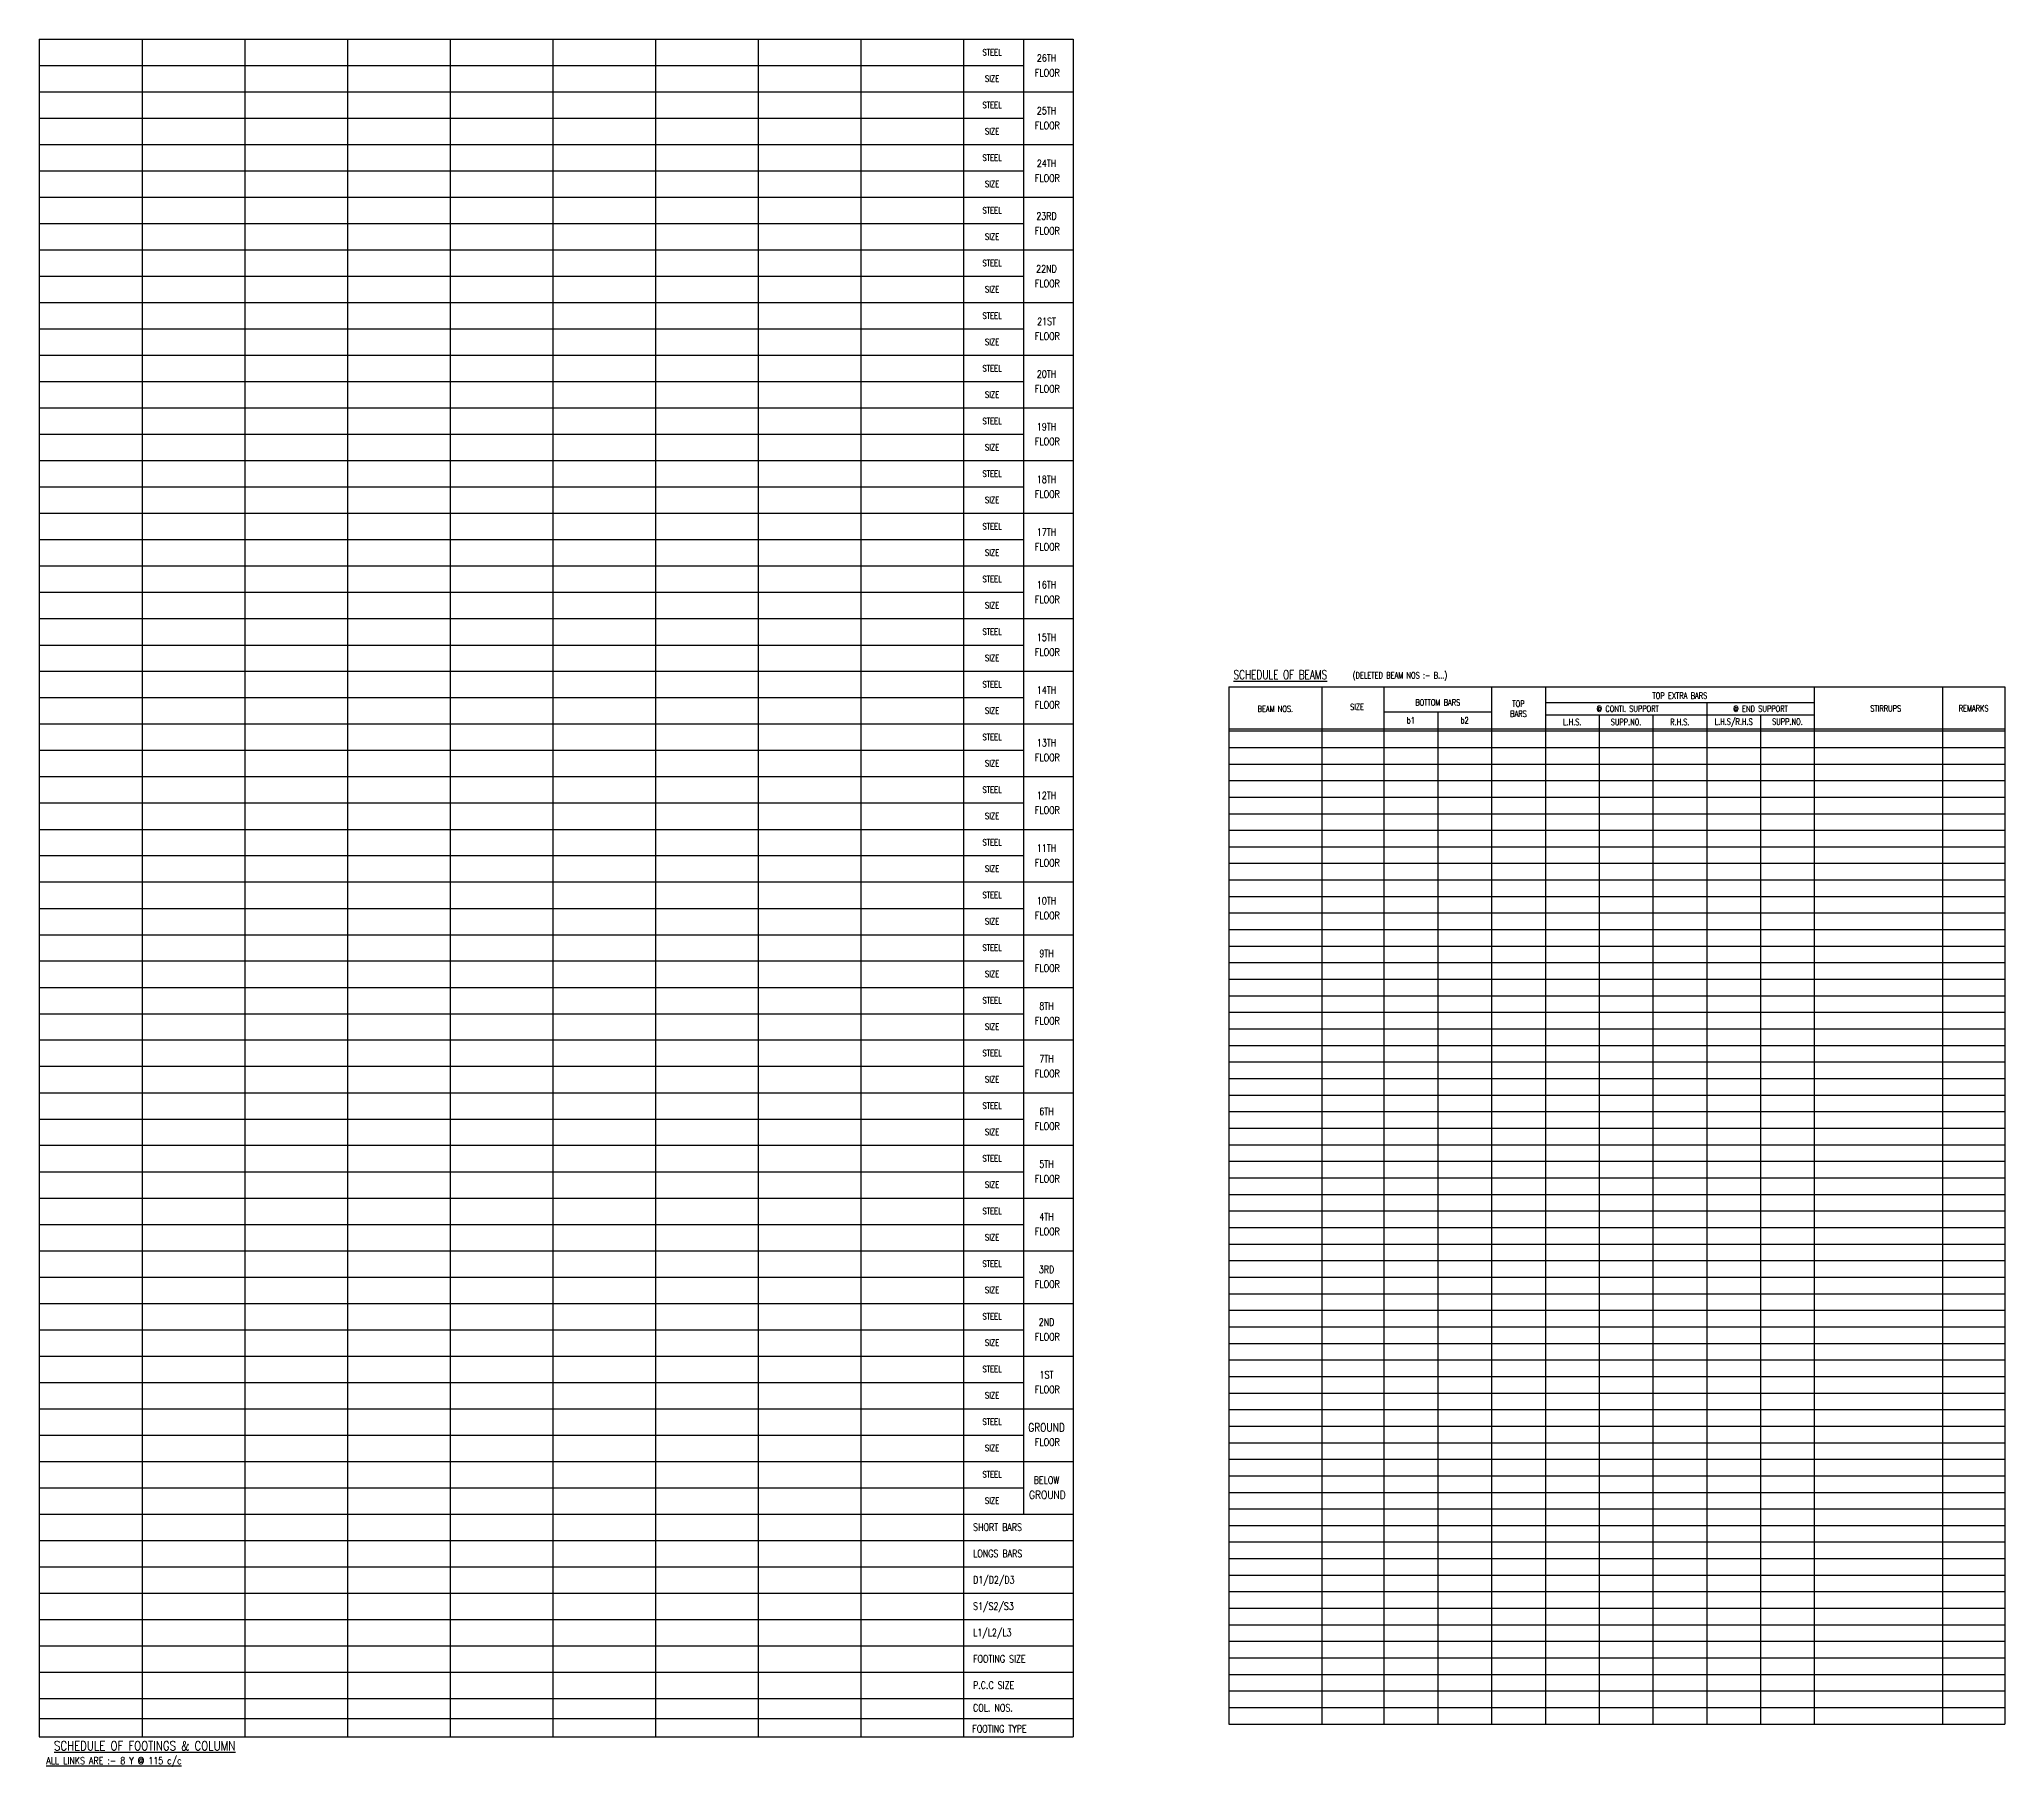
# Model space of a CAD drawing. Header units: inches. Extents: x 33061 to 258472, y -112665 to 58496.
# Drawn here: x 87510 to 182496, y -112665 to -29181 of the extents above; entities that cross this region are included whole.
import ezdxf
from ezdxf.enums import TextEntityAlignment as Align

# ---------------------------------------------------------------- set-up
doc = ezdxf.new("R2010")
doc.units = ezdxf.units.IN
doc.header["$MEASUREMENT"] = 0
for name, color, linetype in [('FRAME TABLE', 5, 'Continuous'), ('S-TITIL', 6, 'Continuous'), ('S-TITLE', 6, 'Continuous'), ('SCH-LINE', 7, 'Continuous'), ('SCHEDULE LINE', 7, 'Continuous'), ('TEXT SCHEDULE', 2, 'Continuous')]:
    doc.layers.add(name, color=color, linetype=linetype)
doc.layers.add('S-TEXT', color=2, linetype='Continuous', lineweight=25)
doc.styles.add('ROMANS', font='simplex.shx', dxfattribs={"width": 0.7})

msp = doc.modelspace()

# ---------------------------------------------------------------- linework, layer by layer
at = {"layer": 'FRAME TABLE', "color": 7}
for p, q in [((87510, -29181), (87510, -111219)), ((87510, -29181), (137477, -29181)), ((92473, -29181), (92473, -111219)), ((97437, -29181), (97437, -111219)), ((102401, -29181), (102401, -111219)), ((107364, -29181), (107364, -111219)), ((112328, -29181), (112328, -111219)), ((117292, -29181), (117292, -111219)), ((122255, -29181), (122255, -111219)), ((127219, -29181), (127219, -111219)), ((132182, -29181), (132182, -111219)), ((135079, -29181), (135079, -100454)), ((137477, -29181), (137477, -111219)), ((87510, -31726), (137477, -31726)), ((87510, -34272), (137477, -34272)), ((87510, -36817), (137477, -36817)), ((87510, -39363), (137477, -39363)), ((87510, -41908), (137477, -41908)), ((87510, -44454), (137477, -44454)), ((87510, -46999), (137477, -46999)), ((87510, -49544), (137477, -49544)), ((87510, -52090), (137477, -52090)), ((87510, -54635), (137477, -54635)), ((87510, -57181), (137477, -57181)), ((87510, -59726), (137477, -59726)), ((87510, -62272), (137477, -62272)), ((87510, -64817), (137477, -64817)), ((87510, -67363), (137477, -67363)), ((87510, -69908), (137477, -69908)), ((87510, -72454), (137477, -72454)), ((87510, -74999), (137477, -74999)), ((87510, -77544), (137477, -77544)), ((87510, -80090), (137477, -80090)), ((87510, -82635), (137477, -82635)), ((87510, -85181), (137477, -85181)), ((87510, -87726), (137477, -87726)), ((87510, -90272), (137477, -90272)), ((87510, -92817), (137477, -92817)), ((87510, -95363), (137477, -95363)), ((87510, -97908), (137477, -97908)), ((87510, -97908), (135079, -97908)), ((87510, -100454), (137477, -100454)), ((87510, -100454), (137477, -100454)), ((87510, -109363), (137477, -109363)), ((87510, -110336), (137477, -110336)), ((87510, -111219), (137477, -111219))]:
    msp.add_line(p, q, dxfattribs=at)
at = {"layer": 'FRAME TABLE'}
for p, q in [((87510, -30454), (135079, -30454)), ((87510, -32999), (135079, -32999)), ((87510, -35544), (135079, -35544)), ((87510, -38090), (135079, -38090)), ((87510, -40635), (135079, -40635)), ((87510, -43181), (135079, -43181)), ((87510, -45726), (135079, -45726)), ((87510, -48272), (135079, -48272)), ((87510, -50817), (135079, -50817)), ((87510, -53363), (135079, -53363)), ((87510, -55908), (135079, -55908)), ((87510, -58454), (135079, -58454)), ((87510, -60999), (135079, -60999)), ((87510, -63544), (135079, -63544)), ((87510, -66090), (135079, -66090)), ((87510, -68635), (135079, -68635)), ((87510, -71181), (135079, -71181)), ((87510, -73726), (135079, -73726)), ((87510, -76272), (135079, -76272)), ((87510, -78817), (135079, -78817)), ((87510, -81363), (135079, -81363)), ((87510, -83908), (135079, -83908)), ((87510, -86454), (135079, -86454)), ((87510, -88999), (135079, -88999)), ((87510, -91544), (135079, -91544)), ((87510, -94090), (135079, -94090)), ((87510, -96635), (135079, -96635)), ((87510, -99181), (135079, -99181)), ((87510, -101726), (137477, -101726)), ((87510, -102999), (137477, -102999)), ((87510, -104272), (137477, -104272)), ((87510, -105544), (137477, -105544)), ((87510, -106817), (137477, -106817)), ((87510, -108090), (137477, -108090))]:
    msp.add_line(p, q, dxfattribs=at)
at = {"layer": 'SCH-LINE'}
for p, q in [((144996, -60473), (144996, -110606)), ((144996, -60473), (182496, -60473)), ((149496, -60473), (149496, -110606)), ((152496, -60473), (152496, -110606)), ((157696, -60473), (157696, -110606)), ((160296, -60473), (160296, -110606)), ((173296, -60473), (173296, -110606)), ((179496, -60473), (179496, -110606)), ((182496, -60473), (182496, -110606)), ((152496, -61679), (157696, -61679)), ((155096, -61679), (155096, -110606)), ((160296, -61228), (173296, -61228)), ((168096, -61228), (168096, -110606)), ((144996, -62508), (182496, -62508)), ((144996, -62606), (182496, -62606)), ((160296, -61833), (173296, -61833)), ((162896, -61833), (162896, -110606)), ((165496, -61833), (165496, -110606)), ((170696, -61833), (170696, -110606)), ((144996, -110606), (182496, -110606))]:
    msp.add_line(p, q, dxfattribs=at)
at = {"layer": 'SCHEDULE LINE', "color": 5}
for p, q in [((144996, -63406), (182496, -63406)), ((144996, -64206), (182496, -64206)), ((144996, -65006), (182496, -65006)), ((144996, -65806), (182496, -65806)), ((144996, -66606), (182496, -66606)), ((144996, -67406), (182496, -67406)), ((144996, -68206), (182496, -68206)), ((144996, -69006), (182496, -69006)), ((144996, -69806), (182496, -69806)), ((144996, -70606), (182496, -70606)), ((144996, -71406), (182496, -71406)), ((144996, -72206), (182496, -72206)), ((144996, -73006), (182496, -73006)), ((144996, -73806), (182496, -73806)), ((144996, -74606), (182496, -74606)), ((144996, -75406), (182496, -75406)), ((144996, -76206), (182496, -76206)), ((144996, -77006), (182496, -77006)), ((144996, -77806), (182496, -77806)), ((144996, -78606), (182496, -78606)), ((144996, -79406), (182496, -79406)), ((144996, -80206), (182496, -80206)), ((144996, -81006), (182496, -81006)), ((144996, -81806), (182496, -81806)), ((144996, -81806), (182496, -81806)), ((144996, -82606), (182496, -82606)), ((144996, -83406), (182496, -83406)), ((144996, -84206), (182496, -84206)), ((144996, -84206), (182496, -84206)), ((144996, -85006), (182496, -85006)), ((144996, -85806), (182496, -85806)), ((144996, -86606), (182496, -86606)), ((144996, -87406), (182496, -87406)), ((144996, -88206), (182496, -88206)), ((144996, -89006), (182496, -89006)), ((144996, -89806), (182496, -89806)), ((144996, -90606), (182496, -90606)), ((144996, -91406), (182496, -91406)), ((144996, -91406), (182496, -91406)), ((144996, -92206), (182496, -92206)), ((144996, -93006), (182496, -93006)), ((144996, -93806), (182496, -93806)), ((144996, -94606), (182496, -94606)), ((144996, -95406), (182496, -95406)), ((144996, -96206), (182496, -96206)), ((144996, -97006), (182496, -97006)), ((144996, -97806), (182496, -97806)), ((144996, -98606), (182496, -98606)), ((144996, -98606), (182496, -98606)), ((144996, -99406), (182496, -99406)), ((144996, -100206), (182496, -100206)), ((144996, -101006), (182496, -101006)), ((144996, -101806), (182496, -101806)), ((144996, -102606), (182496, -102606)), ((144996, -103406), (182496, -103406)), ((144996, -104206), (182496, -104206)), ((144996, -105006), (182496, -105006)), ((144996, -105806), (182496, -105806)), ((144996, -106606), (182496, -106606)), ((144996, -107406), (182496, -107406)), ((144996, -108206), (182496, -108206)), ((144996, -109006), (182496, -109006)), ((144996, -109806), (182496, -109806))]:
    msp.add_line(p, q, dxfattribs=at)

# ---------------------------------------------------------------- texts
at = {"layer": 'S-TEXT', "style": 'ROMANS'}
for s, height, width, p in [('26TH', 350, 0.8, (136189, -30086)), ('FLOOR', 350, 0.8, (136230, -30799)), ('FLOOR', 350, 0.8, (136230, -33345)), ('25TH', 350, 0.8, (136189, -32632)), ('24TH', 350, 0.8, (136189, -35177)), ('FLOOR', 350, 0.8, (136230, -35890)), ('23RD', 350, 0.8, (136189, -37723)), ('FLOOR', 350, 0.8, (136230, -38436)), ('FLOOR', 350, 0.8, (136230, -40981)), ('22ND', 350, 0.8, (136189, -40268)), ('21ST', 350, 0.8, (136189, -42814)), ('FLOOR', 350, 0.8, (136230, -43527)), ('20TH', 350, 0.8, (136189, -45359)), ('FLOOR', 350, 0.8, (136230, -46072)), ('FLOOR', 350, 0.8, (136230, -48617)), ('19TH', 350, 0.8, (136189, -47905)), ('18TH', 350, 0.8, (136189, -50450)), ('FLOOR', 350, 0.8, (136230, -51163)), ('17TH', 350, 0.8, (136189, -52995)), ('FLOOR', 350, 0.8, (136230, -53708)), ('16TH', 350, 0.8, (136189, -55541)), ('FLOOR', 350, 0.8, (136230, -56254)), ('15TH', 350, 0.8, (136189, -58086)), ('FLOOR', 350, 0.8, (136230, -58799)), ('14TH', 350, 0.8, (136189, -60632)), ('TOP EXTRA BARS', 300, 0.7, (166796, -60900, 1)), ('FLOOR', 350, 0.8, (136230, -61345)), (' @ CONTI. SUPPORT', 300, 0.7, (164196, -61536, 1)), ('@ END SUPPORT', 300, 0.7, (170696, -61536, 1)), ('L.H.S.', 300, 0.7, (161596, -62176, 1)), ('SUPP.NO.', 300, 0.7, (164196, -62176, 1)), ('R.H.S.', 300, 0.7, (166796, -62176, 1)), ('L.H.S/R.H.S', 300, 0.7, (169396, -62176, 1)), ('SUPP.NO.', 300, 0.7, (171996, -62159, 1)), ('13TH', 350, 0.8, (136189, -63177)), ('FLOOR', 350, 0.8, (136230, -63890)), ('FLOOR', 350, 0.8, (136230, -66436)), ('12TH', 350, 0.8, (136189, -65723)), ('11TH', 350, 0.8, (136189, -68268)), ('FLOOR', 350, 0.8, (136230, -68981)), ('10TH', 350, 0.8, (136189, -70814)), ('FLOOR', 350, 0.8, (136230, -71527)), ('FLOOR', 350, 0.8, (136230, -74072)), ('9TH', 350, 0.8, (136189, -73359)), ('8TH', 350, 0.8, (136189, -75905)), ('FLOOR', 350, 0.8, (136230, -76617)), ('7TH', 350, 0.8, (136189, -78450)), ('FLOOR', 350, 0.8, (136230, -79163)), ('FLOOR', 350, 0.8, (136230, -81708)), ('6TH', 350, 0.8, (136189, -80995)), ('5TH', 350, 0.8, (136189, -83541)), ('FLOOR', 350, 0.8, (136230, -84254)), ('4TH', 350, 0.8, (136189, -86086)), ('FLOOR', 350, 0.8, (136230, -86799)), ('FLOOR', 350, 0.8, (136230, -89345)), ('3RD', 350, 0.8, (136189, -88632)), ('2ND', 350, 0.8, (136189, -91177)), ('FLOOR', 350, 0.8, (136230, -91890)), ('1ST', 350, 0.8, (136189, -93723)), ('FLOOR', 350, 0.8, (136230, -94436)), ('GROUND', 400, 0.8, (136189, -96268)), ('FLOOR', 350, 0.8, (136230, -96981)), ('BELOW', 350, 0.8, (136189, -98814)), ('GROUND', 400, 0.8, (136230, -99527))]:
    msp.add_text(s, height=height, dxfattribs=dict(at, width=width)).set_placement(p, align=Align.MIDDLE)
for s, height, width, p in [('(DELETED BEAM NOS :- B...)', 300, 0.7, (150985, -60067, 1)), ('%%UALL LINKS ARE :- 8 Y @ 115 c/c', 350, 0.8, (87847, -112549))]:
    msp.add_text(s, height=height, dxfattribs=dict(at, width=width)).set_placement(p)
at = {"layer": 'S-TEXT', "style": 'ROMANS', "width": 0.7}
for s, p in [('BEAM NOS.', (147246, -61689, 1)), ('SIZE', (151196, -61595, 1)), ('BOTTOM BARS', (155096, -61381, 1)), ('BARS', (158996, -61929, 1)), ('TOP', (158996, -61443, 1)), ('STIRRUPS', (176746, -61672, 1)), ('REMARKS', (180996, -61667, 1)), ('b1', (153796, -62246, 1)), ('b2', (156396, -62246, 1))]:
    msp.add_text(s, height=300, dxfattribs=at).set_placement(p, align=Align.CENTER)
at = {"layer": 'S-TEXT', "style": 'ROMANS', "width": 0.8}
for s, p in [('SHORT BARS', (132638, -101090)), ('LONGS BARS', (132638, -102363)), ('D1/D2/D3', (132638, -103635)), ('S1/S2/S3', (132638, -104908)), ('L1/L2/L3', (132638, -106181)), ('FOOTING SIZE', (132638, -107454)), ('P.C.C SIZE', (132638, -108726)), ('COL. NOS.', (132638, -109817)), ('FOOTING TYPE', (132602, -110835))]:
    msp.add_text(s, height=350, dxfattribs=at).set_placement(p, align=Align.MIDDLE_LEFT)
at = {"layer": 'S-TITIL', "style": 'ROMANS', "width": 0.7}
msp.add_text('%%USCHEDULE OF BEAMS', height=450, dxfattribs=at).set_placement((145228, -60113, 1))
at = {"layer": 'S-TITLE', "style": 'ROMANS', "width": 0.8}
msp.add_text('%%USCHEDULE OF FOOTINGS & COLUMN', height=450, dxfattribs=at).set_placement((92602, -111655), align=Align.MIDDLE_CENTER)
at = {"layer": 'TEXT SCHEDULE', "color": 3, "style": 'ROMANS', "width": 0.8}
for s, p in [('STEEL', (133559, -29812)), ('SIZE', (133559, -31085)), ('STEEL', (133559, -32358)), ('SIZE', (133559, -33631)), ('STEEL', (133559, -34903)), ('SIZE', (133559, -36176)), ('STEEL', (133559, -37448)), ('SIZE', (133559, -38722)), ('STEEL', (133559, -39994)), ('SIZE', (133559, -41267)), ('STEEL', (133559, -42539)), ('SIZE', (133559, -43813)), ('STEEL', (133559, -45085)), ('SIZE', (133559, -46358)), ('STEEL', (133559, -47630)), ('SIZE', (133559, -48903)), ('STEEL', (133559, -50176)), ('SIZE', (133559, -51449)), ('STEEL', (133559, -52721)), ('SIZE', (133559, -53994)), ('STEEL', (133559, -55267)), ('SIZE', (133559, -56540)), ('STEEL', (133559, -57812)), ('SIZE', (133559, -59085)), ('STEEL', (133559, -60358)), ('SIZE', (133559, -61631)), ('STEEL', (133559, -62903)), ('SIZE', (133559, -64176)), ('STEEL', (133559, -65448)), ('SIZE', (133559, -66722)), ('STEEL', (133559, -67994)), ('SIZE', (133559, -69267)), ('STEEL', (133559, -70539)), ('SIZE', (133559, -71813)), ('STEEL', (133559, -73085)), ('SIZE', (133559, -74358)), ('STEEL', (133559, -75630)), ('SIZE', (133559, -76903)), ('STEEL', (133559, -78176)), ('SIZE', (133559, -79449)), ('STEEL', (133559, -80721)), ('SIZE', (133559, -81994)), ('STEEL', (133559, -83267)), ('SIZE', (133559, -84540)), ('STEEL', (133559, -85812)), ('SIZE', (133559, -87085)), ('STEEL', (133559, -88358)), ('SIZE', (133559, -89631)), ('STEEL', (133559, -90903)), ('SIZE', (133559, -92176)), ('STEEL', (133559, -93448)), ('SIZE', (133559, -94722)), ('STEEL', (133559, -95994)), ('SIZE', (133559, -97267)), ('STEEL', (133559, -98539)), ('SIZE', (133559, -99813))]:
    msp.add_text(s, height=300, dxfattribs=at).set_placement(p, align=Align.MIDDLE_CENTER)

doc.saveas('drawing.dxf')
